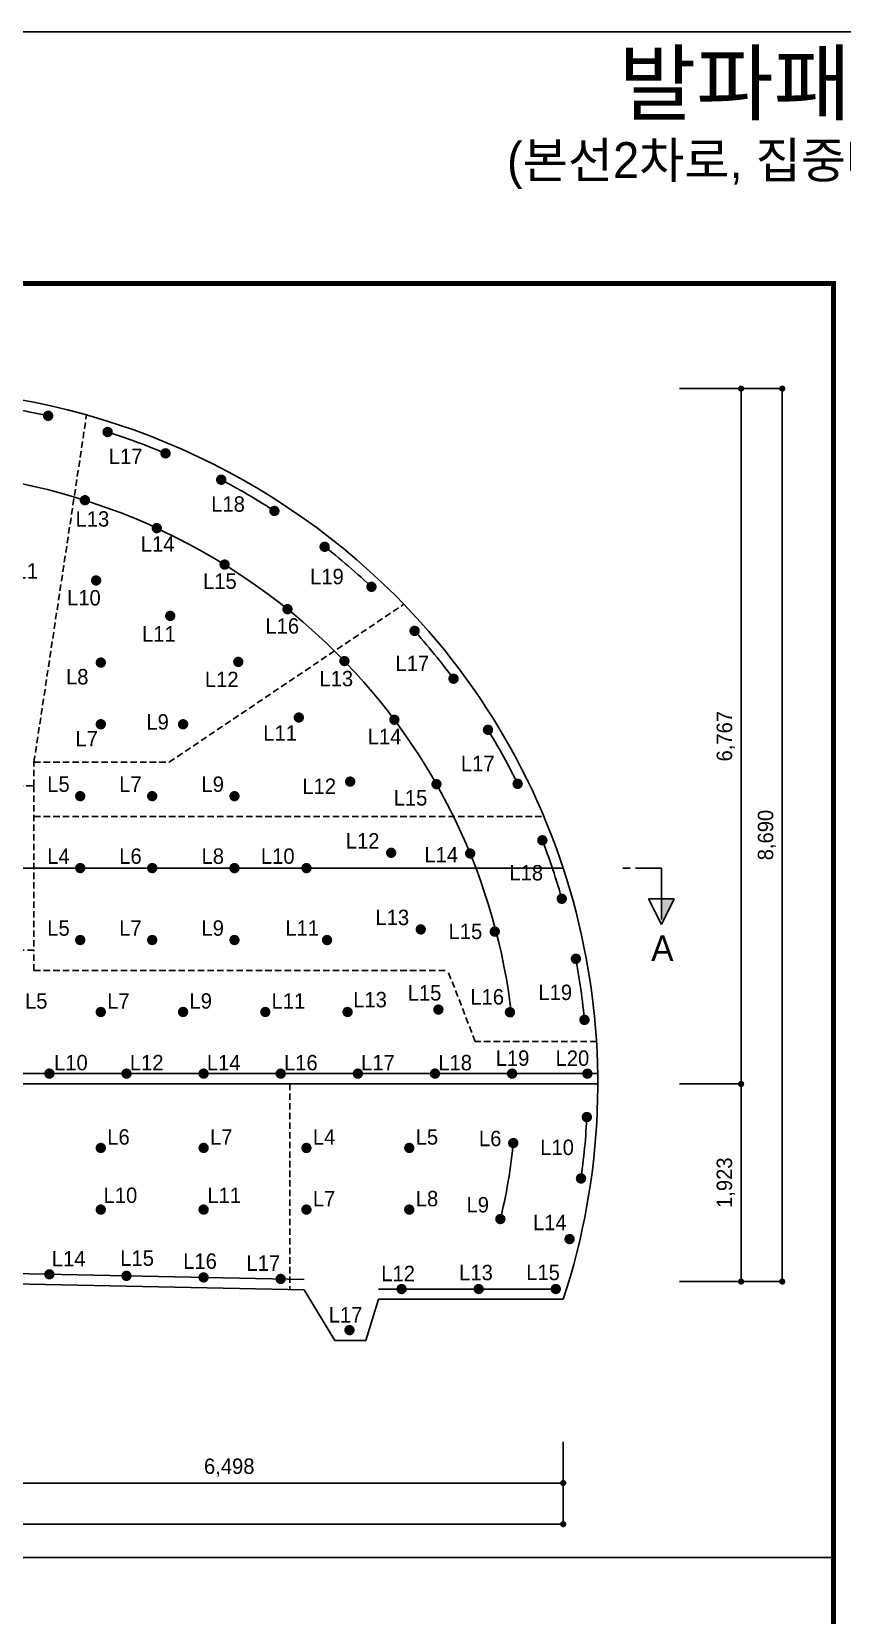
# Model space of a CAD drawing. Extents: x -689 to 317106, y 182884 to 219577.
# Drawn here: x 204034 to 211917, y 195623 to 211034 of the extents above; entities that cross this region are included whole.
import ezdxf
from ezdxf.enums import TextEntityAlignment as Align

# ---------------------------------------------------------------- set-up
doc = ezdxf.new("R2010")
doc.units = 0
doc.header["$LTSCALE"] = 500
doc.header["$MEASUREMENT"] = 0
doc.linetypes.add('HIDDEN', pattern=[0.375, 0.25, -0.125])
doc.layers.get('DEFPOINTS').update_dxf_attribs({"color": 55})
doc.layers.add('0-251', color=7, linetype='Continuous', true_color=0x6e6e6e)
for name, color, linetype in [('A-DIM01', 1, 'Continuous'), ('A-TEXT02', 6, 'Continuous'), ('A-TEXT03', 7, 'Continuous'), ('CS-EXCV', 3, 'CFZ008'), ('CUT-BOD-LIN', 6, 'HIDDEN'), ('CZ-TEX0', 7, 'Continuous'), ('CZ-TEX1', 7, 'Continuous'), ('CZ-TEX2', 7, 'Continuous'), ('CZ-TEX3', 7, 'Continuous'), ('TU-HOLE-LIN1', 1, 'Continuous'), ('발파공(바닥)', 5, 'Continuous'), ('발파공(외곽)', 6, 'Continuous'), ('발파공(전열)', 2, 'Continuous'), ('발파공(확대)', 7, 'Continuous')]:
    doc.layers.add(name, color=color, linetype=linetype)
doc.styles.add('STYLE1', font='')
doc.styles.add('TB_BTXT', font='')
doc.styles.add('TB_TEXT', font='')
doc.styles.add('돋움체', font='')
doc.styles.get('STYLE1').set_extended_font_data('Dotum')
doc.styles.get('TB_BTXT').set_extended_font_data('Dotum')
doc.styles.get('TB_TEXT').set_extended_font_data('Dotum')
doc.styles.get('돋움체').set_extended_font_data('Dotum')
doc.linetypes.add('CFZ008', pattern='A,0.9,-0.2,[106,KHCLINE.shx,S=0.00606,R=180,X=0,Y=0],0.9', length=2)
doc.linetypes.add('E-DIGLN01', pattern='A,0.9,-0.2,[19,kscals.shx,S=0.1,R=180,X=0,Y=0],0.9', length=2)
doc.dimstyles.new('D_50', dxfattribs={"dimscale": 50, "dimtxt": 3, "dimasz": 1.2, "dimexe": 0, "dimexo": 0, "dimgap": 1.2, "dimtad": 1, "dimdec": 0, "dimrnd": 0.0005, "dimdsep": 46, "dimlunit": 6, "dimtxsty": '돋움체', "dimblk": 'DOT', "dimcen": 0.09, "dimclrd": 1, "dimclre": 1, "dimclrt": 1, "dimaunit": 1, "dimadec": 0, "dimazin": 0, "dimtfac": 1, "dimtdec": 0, "dimtix": 1, "dimtmove": 2, "dimatfit": 0, "dimfxl": 1, "dimtvp": 2, "dimtolj": 1, "dimtzin": 0, "dimlwd": -1, "dimlwe": -1, "dimarcsym": 0})

# ---------------------------------------------------------------- blocks, each defined once
blk = doc.blocks.new('_Dot')
at = {"color": 0, "linetype": 'ByBlock', "lineweight": -2}
blk.add_line((-0.5, 0), (-1, 0), dxfattribs=at)
at = {"color": 0, "linetype": 'ByBlock', "const_width": 0.5}
blk.add_lwpolyline([(-0.25, 0, 1), (0.25, 0, 1)], format="xyb", close=True, dxfattribs=at)
blk = doc.blocks.new('*D119')
at = {"layer": 'A-DIM01', "color": 1, "ltscale": 10, "transparency": 16777216}
for p, q in [((202706, 197310), (202706, 196910)), ((209203, 197310), (209203, 196910)), ((202766, 196910), (209143, 196910))]:
    blk.add_line(p, q, dxfattribs=at)
at = {"layer": 'DEFPOINTS', "color": 0, "ltscale": 10, "transparency": 16777216}
for p in [(202706, 197310), (209203, 197310), (209203, 196910)]:
    blk.add_point(p, dxfattribs=at)
at = {"layer": 'A-DIM01', "color": 1, "ltscale": 10, "transparency": 16777216, "xscale": 60, "yscale": 60, "zscale": 60, "rotation": 180}
blk.add_blockref('_Dot', (202706, 196910), dxfattribs=at)
at = {"layer": 'A-DIM01', "color": 1, "ltscale": 10, "transparency": 16777216, "xscale": 60, "yscale": 60, "zscale": 60}
blk.add_blockref('_Dot', (209203, 196910), dxfattribs=at)
at = {"layer": 'A-DIM01', "color": 1, "ltscale": 10, "transparency": 16777216, "insert": (205955, 197060), "char_height": 150, "attachment_point": 5, "style": '돋움체'}
blk.add_mtext('\\A1;6,498', dxfattribs=at)
blk = doc.blocks.new('*D121')
at = {"layer": 'A-DIM01', "color": 1, "ltscale": 10, "transparency": 16777216}
for p, q in [((196153, 197310), (196153, 196510)), ((209203, 197310), (209203, 196510)), ((196213, 196510), (209143, 196510))]:
    blk.add_line(p, q, dxfattribs=at)
at = {"layer": 'DEFPOINTS', "color": 0, "ltscale": 10, "transparency": 16777216}
for p in [(196153, 197310), (209203, 197310), (209203, 196510)]:
    blk.add_point(p, dxfattribs=at)
at = {"layer": 'A-DIM01', "color": 1, "ltscale": 10, "transparency": 16777216, "xscale": 60, "yscale": 60, "zscale": 60, "rotation": 180}
blk.add_blockref('_Dot', (196153, 196510), dxfattribs=at)
at = {"layer": 'A-DIM01', "color": 1, "ltscale": 10, "transparency": 16777216, "xscale": 60, "yscale": 60, "zscale": 60}
blk.add_blockref('_Dot', (209203, 196510), dxfattribs=at)
at = {"layer": 'A-DIM01', "color": 1, "ltscale": 10, "transparency": 16777216, "insert": (202703, 196687), "char_height": 150, "attachment_point": 5, "style": '돋움체'}
blk.add_mtext('\\A1;13,050', dxfattribs=at)
blk = doc.blocks.new('*D556')
at = {"layer": 'A-DIM01', "color": 1, "ltscale": 10, "transparency": 16777216}
for p, q in [((210733, 207561), (211333, 207561)), ((211333, 207501), (211333, 198931)), ((210733, 198871), (211333, 198871))]:
    blk.add_line(p, q, dxfattribs=at)
at = {"layer": 'DEFPOINTS', "color": 0, "ltscale": 10, "transparency": 16777216}
for p in [(210733, 207561), (210733, 198871), (211333, 198871)]:
    blk.add_point(p, dxfattribs=at)
at = {"layer": 'A-DIM01', "color": 1, "ltscale": 10, "transparency": 16777216, "xscale": 60, "yscale": 60, "zscale": 60}
for p, rotation in [((211333, 207561), 90), ((211333, 198871), 270)]:
    blk.add_blockref('_Dot', p, dxfattribs=dict(at, rotation=rotation))
at = {"layer": 'A-DIM01', "color": 1, "ltscale": 10, "transparency": 16777216, "insert": (211184, 203216), "char_height": 150, "attachment_point": 5, "rotation": 90, "style": '돋움체'}
blk.add_mtext('\\A1;8,690', dxfattribs=at)
blk = doc.blocks.new('*D557')
at = {"layer": 'A-DIM01', "color": 1, "ltscale": 10, "transparency": 16777216}
for p, q in [((210333, 207561), (210933, 207561)), ((210933, 207501), (210933, 200854)), ((210333, 200794), (210933, 200794))]:
    blk.add_line(p, q, dxfattribs=at)
at = {"layer": 'DEFPOINTS', "color": 0, "ltscale": 10, "transparency": 16777216}
for p in [(210333, 207561), (210333, 200794), (210933, 200794)]:
    blk.add_point(p, dxfattribs=at)
at = {"layer": 'A-DIM01', "color": 1, "ltscale": 10, "transparency": 16777216, "xscale": 60, "yscale": 60, "zscale": 60}
for p, rotation in [((210933, 207561), 90), ((210933, 200794), 270)]:
    blk.add_blockref('_Dot', p, dxfattribs=dict(at, rotation=rotation))
at = {"layer": 'A-DIM01', "color": 1, "ltscale": 10, "transparency": 16777216, "insert": (210784, 204178), "char_height": 150, "attachment_point": 5, "rotation": 90, "style": '돋움체'}
blk.add_mtext('\\A1;6,767', dxfattribs=at)
blk = doc.blocks.new('*D558')
at = {"layer": 'A-DIM01', "color": 1, "ltscale": 10, "transparency": 16777216}
for p, q in [((210333, 200794), (210933, 200794)), ((210933, 200734), (210933, 198931)), ((210333, 198871), (210933, 198871))]:
    blk.add_line(p, q, dxfattribs=at)
at = {"layer": 'DEFPOINTS', "color": 0, "ltscale": 10, "transparency": 16777216}
for p in [(210333, 200794), (210333, 198871), (210933, 198871)]:
    blk.add_point(p, dxfattribs=at)
at = {"layer": 'A-DIM01', "color": 1, "ltscale": 10, "transparency": 16777216, "xscale": 60, "yscale": 60, "zscale": 60}
for p, rotation in [((210933, 200794), 90), ((210933, 198871), 270)]:
    blk.add_blockref('_Dot', p, dxfattribs=dict(at, rotation=rotation))
at = {"layer": 'A-DIM01', "color": 1, "ltscale": 10, "transparency": 16777216, "insert": (210784, 199833), "char_height": 150, "attachment_point": 5, "rotation": 90, "style": '돋움체'}
blk.add_mtext('\\A1;1,923', dxfattribs=at)
blk = doc.blocks.new('bb')
at = {"layer": '발파공(바닥)', "const_width": 50}
blk.add_lwpolyline([(-14, 21, -1), (14, -21, -1)], format="xyb", close=True, dxfattribs=at)
blk = doc.blocks.new('sb')
at = {"layer": '발파공(확대)', "color": 0, "const_width": 50, "flags": 128}
blk.add_lwpolyline([(14, 21, 1), (-14, -21, 1)], format="xyb", close=True, dxfattribs=at)
blk = doc.blocks.new('cb')
at = {"layer": '발파공(외곽)', "lineweight": 0, "const_width": 50}
blk.add_lwpolyline([(-17, 19, 1), (17, -19, 1)], format="xyb", close=True, dxfattribs=at)
blk = doc.blocks.new('jb')
at = {"layer": '발파공(전열)', "const_width": 50, "flags": 128}
blk.add_lwpolyline([(14, 21, 1), (-14, -21, 1)], format="xyb", close=True, dxfattribs=at)
blk = doc.blocks.new('A$C0F813D77')
at = {"layer": 'A-DIM01'}
for p, q in [((6, 9.98), (6, 4.98)), ((11, 7.48), (6, 9.98)), ((0, 7.48), (10, 7.48)), ((0, 7.48), (0, 2.48)), ((11, 7.48), (6, 4.98)), ((0, 1.43), (0, 0))]:
    blk.add_line(p, q, dxfattribs=at)
blk.add_solid([(6, 7.48), (6, 9.98), (11, 7.48)], dxfattribs=at)
blk = doc.blocks.new('CXBLKA1')
at = {"layer": 'CZ-TEX0', "color": 7, "style": 'TB_BTXT'}
blk.add_attdef('UD_TITLE', text='', height=10, dxfattribs=at).set_placement((423, 553), align=Align.MIDDLE_CENTER)
at = {"layer": 'CZ-TEX1', "color": 7, "style": 'TB_BTXT'}
blk.add_attdef('PI_CNAME', text='', height=5, dxfattribs=at).set_placement((40, 552), align=Align.BOTTOM_LEFT)
blk.add_attdef('UD_SUBTITLE', text='', height=7, dxfattribs=at).set_placement((423, 538), align=Align.MIDDLE_CENTER)
at = {"layer": 'CZ-TEX2', "color": 7}
for tag, height, style, p in [('UD_CDNAME', 4, 'TB_BTXT', (42, 544)), ('DA_STDNAME', 3, 'TB_TEXT', (783.49, 13.5))]:
    blk.add_attdef(tag, text='', height=height, dxfattribs=dict(at, style=style)).set_placement(p, align=Align.BOTTOM_LEFT)
at = {"layer": 'CZ-TEX2', "color": 7, "style": 'TB_TEXT'}
for tag, height, p in [('DC_RNUM4', 3, (320, 52)), ('DC_RDATE4', 3.5, (353, 52.5)), ('DC_RAPP4', 3.5, (501.56, 52.5)), ('DC_RCHK4', 3.5, (542.36, 52.5)), ('DC_RDGN4', 3.5, (582.36, 52.5)), ('FI_NAME', 4.5, (780, 51)), ('PI_TITLE', 4.5, (243, 50)), ('UD_CDIST', 4.5, (676, 50)), ('DC_RNUM3', 3, (320, 45)), ('DC_RDATE3', 3.5, (353, 45.4)), ('DC_RAPP3', 3.5, (501.56, 45.4)), ('DC_RCHK3', 3.5, (542.36, 45.4)), ('DC_RDGN3', 3.5, (582.36, 45.4)), ('DI_TITLE', 4.5, (780, 44)), ('PI_CDNAME', 4.5, (243, 38)), ('DC_RDATE2', 3.5, (353, 38.5)), ('DC_RAPP2', 3.5, (501.56, 38.5)), ('DC_RCHK2', 3.5, (542.36, 38.5)), ('DC_RDGN2', 3.5, (582.36, 38.5)), ('DA_HSCALE', 4.5, (658.5, 38)), ('DA_VSCALE', 4.5, (693, 38)), ('DC_RNUM2', 3, (320, 38)), ('DI_SUBTITLE', 3.5, (780, 37)), ('DC_RNUM1', 3, (320, 31)), ('DC_RDATE1', 3.5, (353, 31.5)), ('DC_RAPP1', 3.5, (501.56, 31.5)), ('DC_RCHK1', 3.5, (542.36, 31.5)), ('DC_RDGN1', 3.5, (582.36, 31.5)), ('PA_CCLASS', 4.5, (204, 26.5)), ('PI_STAGE', 4.5, (283, 26.5)), ('DI_DRWNO', 4.5, (676, 26.5)), ('DA_PAGENO', 4.5, (780, 26.5))]:
    blk.add_attdef(tag, text='', height=height, dxfattribs=at).set_placement(p, align=Align.MIDDLE_CENTER)
for tag, p in [('DC_RDES4', (377, 52.5)), ('DC_RDES3', (377, 45.4)), ('DC_RDES2', (377, 38.5)), ('DC_RDES1', (377.03, 31.5))]:
    blk.add_attdef(tag, text='', height=3.5, dxfattribs=at).set_placement(p, align=Align.MIDDLE_LEFT)
at = {"layer": 'CZ-TEX3', "color": 7, "style": 'TB_TEXT', "flags": 1}
for tag, p in [('PI_ID', (24, 16)), ('PI_CCODE', (31, 16)), ('PA_DSDATE', (47, 16)), ('PA_DEDATE', (64, 16)), ('PA_CSDATE', (81, 16)), ('PA_CEDATE', (98, 16)), ('PA_CFDATE', (114, 16)), ('EI_ENAME', (132, 16)), ('EI_DEPT', (146, 16)), ('EI_PERSON', (158, 16)), ('EI_EMAIL', (174, 16)), ('CI_CATEG', (189, 16)), ('CI_ROLE', (204, 16)), ('CI_ONAME', (216, 16)), ('CI_ADDR', (232, 16)), ('CI_TEL', (246, 16)), ('CI_FAX', (257, 16)), ('CI_HPADDR', (270, 16)), ('CI_CODE', (287, 16)), ('CI_DEPT', (300, 16)), ('CI_PERSON', (312, 16)), ('CI_EMAIL', (329, 16)), ('CI_PROLE', (342, 16)), ('DI_MANCODE', (357, 16)), ('DI_CATEG', (377, 16)), ('DI_LDATE', (392, 16)), ('DI_PCLASS', (407, 16)), ('DI_MMCLASS', (424, 16)), ('DI_MSCLASS', (443, 16)), ('DI_ECLASS', (462, 16)), ('DI_FNAME', (478, 16)), ('DC_ONAME', (493, 16)), ('DC_NNAME', (510, 16)), ('FI_CODE', (529, 16)), ('FI_CLASS', (545, 16)), ('FI_ICODE1', (563, 16)), ('FI_ICODE2', (581, 16)), ('------------', (597, 16))]:
    blk.add_attdef(tag, p, '', height=2, dxfattribs=at)

msp = doc.modelspace()

# ---------------------------------------------------------------- linework, layer by layer
at = {"layer": '0-251', "const_width": 50}
msp.add_lwpolyline([(211830.64711, 186134.30698), (193580.64711, 186134.30698), (193580.64711, 208584.30698), (211830.64711, 208584.30698), (211830.64711, 186134.30698)], dxfattribs=at)
at = {"layer": 'CS-EXCV', "linetype": 'E-DIGLN01'}
for p, q in [((198328.64711, 198958.76592), (206682.64711, 198791.68592)), ((206682.64711, 198791.68592), (206982.64711, 198298.18592)), ((207282.64711, 198298.18592), (207407.64711, 198698.18592)), ((207407.64711, 198698.18592), (209203.48791, 198698.18592)), ((206982.64711, 198298.18592), (207282.64711, 198298.18592))]:
    msp.add_line(p, q, dxfattribs=at)
at = {"layer": 'CS-EXCV', "linetype": 'E-DIGLN01', "flags": 128}
msp.add_lwpolyline([(209203.48791, 198698.18592, 0.282856712), (207570.54176, 205546.12058, 0.4142135624), (197840.75245, 205546.12058, 0.2755407586), (196153.25985, 198872.26592)], format="xyb", dxfattribs=at)
msp.add_lwpolyline([(195872.51002, 200794.36301), (209538.78419, 200794.36301)], dxfattribs=at)
at = {"layer": 'CUT-BOD-LIN', "ltscale": 0.5}
for p, q in [((204055.64711, 203925.28926), (204567.36488, 207304.54888)), ((205371.28443, 203925.28926), (207652.86259, 205462.34823)), ((204055.64711, 203925.28926), (205371.28443, 203925.28926)), ((204055.64711, 203694.36301), (204055.64711, 203925.28926)), ((201355.64711, 203694.36301), (204055.64711, 203694.36301)), ((204055.64711, 203694.36301), (204055.64711, 202094.36301)), ((204055.64711, 203397.77236), (208991.44525, 203397.77236)), ((204055.64711, 202094.36301), (201355.64711, 202094.36301)), ((204055.64711, 201898.31706), (204055.64711, 202094.36301)), ((204055.64711, 201898.31706), (208080.39807, 201898.31706)), ((208347.26149, 201206.11793), (208080.39807, 201898.31706)), ((209526.15759, 201206.11793), (208347.26149, 201206.11793)), ((206543.5276, 200794.36301), (206543.5276, 198794.46831))]:
    msp.add_line(p, q, dxfattribs=at)
at = {"layer": 'DEFPOINTS'}
for p, q in [((193580.64711, 208584.30698), (211830.64711, 208584.30698)), ((196209.06268, 202894.36301), (209202.23154, 202894.36301)), ((209538.0401, 200894.36301), (202705.64711, 200894.36301)), ((202705.64711, 198971.22592), (206682.64711, 198891.68592)), ((207407.64711, 198798.18592), (209130.65214, 198798.18592))]:
    msp.add_line(p, q, dxfattribs=at)
for points in [[(193580.64711, 211034.30698), (231630.64711, 211034.30698), (231630.64711, 186134.30698), (193580.64711, 186134.30698)], [(193580.64711, 208584.30698), (211830.64711, 208584.30698), (211830.64711, 196184.30698), (193580.64711, 196184.30698)], [(193580.64711, 196184.30698), (211830.64711, 196184.30698), (211830.64711, 186134.30698), (193580.64711, 186134.30698)]]:
    msp.add_lwpolyline(points, close=True, dxfattribs=at)
for points in [[(202705.64711, 206761.22592, -0.1989123674), (207004.85634, 204980.43515, -0.1705344958), (208703.16023, 201442.83707, -0.1705344958)], [(208719.18983, 200243.74911, -0.0383919557), (208585.93131, 199454.85316, -0.0361617696)]]:
    msp.add_lwpolyline(points, format="xyb", dxfattribs=at)
at = {"layer": 'TU-HOLE-LIN1'}
for points in [[(203578.22019, 207404.84223, -0.0239721431), (204217.82085, 207290.4415)], [(204748.40602, 207146.17264, -0.0239721431), (205357.87241, 206920.94554)], [(205854.76752, 206685.51111, -0.0239721431), (206415.05737, 206356.49468)], [(206862.73735, 206037.25063, -0.0239721431), (207356.34487, 205614.72472)], [(207740.66265, 205221.49667, -0.0245517603), (208150.94666, 204717.68346)], [(208458.13525, 204261.65585, -0.0245517603), (208770.87071, 203692.13216)], [(208990.81458, 203188.19694, -0.0245517603), (209195.75362, 202571.62521)], [(209321.24553, 202036.2956, -0.0245517603), (209411.67259, 201392.87998)], [(209433.79675, 200496.55973, -0.0247089817), (209372.35055, 199849.52725)], [(209270.68501, 199308.95658, -0.0018996995), (209259.21277, 199260.29059)]]:
    msp.add_lwpolyline(points, format="xyb", dxfattribs=at)

# ---------------------------------------------------------------- block references
ref = msp.add_blockref('CXBLKA1', (190955.64711, 182884.30698), dxfattribs=dict(xscale=50, yscale=50, zscale=50))
ref.add_attrib('UD_TITLE', '발파패턴도(5)', dxfattribs={"layer": 'CZ-TEX0', "height": 600, "style": 'TB_BTXT'}).set_placement((212105.64711, 210534.30698), align=Align.MIDDLE_CENTER)
ref.add_attrib('UD_SUBTITLE', '(본선2차로, 집중배연, 산악구간, B)', dxfattribs={"layer": 'CZ-TEX1', "height": 350, "style": 'TB_BTXT'}).set_placement((212105.64711, 209784.30698), align=Align.MIDDLE_CENTER)
at = {"layer": 'A-TEXT02', "color": 0, "xscale": 50, "yscale": 50, "zscale": 50, "rotation": 270}
msp.add_blockref('A$C0F813D77', (209783.11688, 202894.36301), dxfattribs=at)
at = {"layer": '발파공(바닥)', "xscale": -1}
for p in [(204205.64711, 200894.36301), (204955.64711, 200894.36301), (205705.64711, 200894.36301), (206455.64711, 200894.36301), (207205.64711, 200894.36301), (207955.64711, 200894.36301), (208705.64711, 200894.36301), (209438.03287, 200894.09761)]:
    msp.add_blockref('bb', p, dxfattribs=at)
at = {"layer": '발파공(바닥)', "rotation": 358.8542371618238}
for p in [(204205.3472, 198941.23192), (204955.19724, 198926.23492), (205705.04729, 198911.23792), (206454.89733, 198896.24092)]:
    msp.add_blockref('bb', p, dxfattribs=at)
at = {"layer": '발파공(바닥)'}
for p in [(207630.65214, 198798.18592), (208380.65214, 198798.18592), (209130.65214, 198798.18592), (207124.00622, 198398.18592)]:
    msp.add_blockref('bb', p, dxfattribs=at)
at = {"layer": '발파공(외곽)', "xscale": -1}
for p, rotation in [((204193.44035, 207295.97242), 167.3239425855996), ((204772.23039, 207138.5964), 162.2535196198394), ((205334.84661, 206930.6827), 157.1830966540793), ((205876.88577, 206673.85851), 152.1126736883191), ((206394.10569, 206370.13384), 147.0422507225589), ((206882.45841, 206021.88575), 141.9718277567988), ((207338.12191, 205631.83974), 136.9014047910387), ((207757.34631, 205202.87798), 131.7543892409937), ((208136.0925, 204737.79202), 126.5614182881456), ((208471.18902, 204240.33453), 121.3684473352974), ((208759.88505, 203714.58912), 116.1754763824493), ((208999.81071, 203164.87164), 110.9825054296013), ((209188.99644, 202595.6947), 105.7895344767532), ((209325.88923, 202011.73067), 100.5965635239049), ((209409.36532, 201417.77329), 95.40359257105685), ((209432.61784, 200471.58754), 94.88932869610653), ((209375.89334, 199874.27495), 94.88932869610653), ((209264.99511, 199284.61269), 94.88932869610653)]:
    msp.add_blockref('cb', p, dxfattribs=dict(at, rotation=rotation))
at = {"layer": '발파공(전열)', "xscale": -1}
for p, rotation in [((204551.06834, 206474.39608), 162.3306601008143), ((205249.85277, 206203.31045), 155.26292414114), ((205909.9723, 205848.30441), 148.1951881814656), ((206521.39494, 205414.77305), 141.1274522217914), ((207074.81295, 204909.2894), 134.0343031881235), ((207560.62693, 204338.55931), 126.7755473376477), ((207970.43536, 203711.02039), 119.5167914871718), ((208297.66954, 203036.73125), 112.258035636696), ((208537.08434, 202276.49987), 104.9992797862201), ((208684.84226, 201491.71035), 97.74052393574433), ((208717.00842, 200218.84446), 94.75079593220146), ((208591.57474, 199479.20786), 94.75079593220146)]:
    msp.add_blockref('jb', p, dxfattribs=dict(at, rotation=rotation))
at = {"layer": '발파공(확대)', "xscale": -1}
for p, rotation in [((204659.89903, 205693.7402), 158.7004537126049), ((205380.94475, 205348.90013), 150.1806351976468), ((204705.64711, 204894.36301), 82.33134327184443), ((206042.94492, 204901.04148), 141.6608166826888), ((206631.22606, 204359.98876), 133.0840172686555), ((204705.64711, 204294.36301), 82.33134327184443), ((205505.64711, 204294.36301), 82.33134327184443), ((207130.86044, 203736.1989), 124.3030548911696), ((204505.64711, 203594.36301), 82.33134327184443), ((205205.64711, 203594.36301), 82.33134327184443), ((206005.64711, 203594.36301), 82.33134327184443), ((207529.41251, 203043.44746), 115.5220925136839), ((204505.64711, 202894.36301), 82.33134327184443), ((205205.64711, 202894.36301), 82.33134327184443), ((206005.64711, 202894.36301), 82.33134327184443), ((206705.64711, 202894.36301), 82.33134327184443), ((207817.53953, 202297.9737), 106.7411301361981), ((204705.64711, 201494.36301), 82.33134327184443), ((205505.64711, 201494.36301), 82.33134327184443), ((206305.64711, 201494.36301), 82.33134327184443), ((207105.64711, 201494.36301), 82.33134327184443), ((207988.48732, 201517.25277), 97.96016775871232), ((204705.64711, 200171.22592), 82.33134327184443), ((205705.64711, 200171.22592), 82.33134327184443), ((206705.64711, 200171.22592), 82.33134327184443), ((207705.64711, 200171.22592), 82.33134327184443), ((204705.64711, 199571.22592), 82.33134327184443), ((205705.64711, 199571.22592), 82.33134327184443), ((206705.64711, 199571.22592), 82.33134327184443), ((207705.64711, 199571.22592), 82.33134327184443)]:
    msp.add_blockref('sb', p, dxfattribs=dict(at, rotation=rotation))
at = {"layer": '발파공(확대)', "rotation": 97.66865672815555}
for p in [(204505.64711, 202194.36301), (205205.64711, 202194.36301), (206005.64711, 202194.36301), (206905.64711, 202194.36301)]:
    msp.add_blockref('sb', p, dxfattribs=at)

# ---------------------------------------------------------------- texts
at = {"layer": 'A-TEXT03', "style": '돋움체'}
msp.add_text('A', height=250, dxfattribs=at).set_placement((210167.20207, 202114.36301), align=Align.MIDDLE)
at = {"layer": 'CZ-TEX2', "style": 'STYLE1'}
for s, p in [('L17', (204783.66602, 206825.69468, 0)), ('L13', (204460.21155, 206217.43625, 0)), ('L18', (205779.45081, 206362.37235, 0)), ('L14', (205094.83494, 205973.32765, 0)), ('L11', (203767.61077, 205711.00494, 0)), ('L15', (205700.06663, 205611.75427, 0)), ('L19', (206741.22134, 205657.08356, 0)), ('L10', (204377.85239, 205450.22463, 0)), ('L16', (206306.52409, 205176.08244, 0)), ('L11', (205106.5611, 205099.16863, 0)), ('L8', (204367.3589, 204681.87614, 0)), ('L17', (207571.75037, 204812.71921, 0)), ('L12', (205718.25365, 204655.38073, 0)), ('L13', (206832.42959, 204663.72458, 0)), ('L9', (205148.93203, 204242.61449, 0)), ('L7', (204459.41686, 204078.71087, 0)), ('L11', (206285.60703, 204133.28501, 0)), ('L14', (207301.50428, 204100.13235, 0)), ('L17', (208208.19498, 203837.42169, 0)), ('L5', (204184.90766, 203635.9981, 0)), ('L7', (204884.90766, 203635.9981, 0)), ('L9', (205684.90766, 203635.9981, 0)), ('L12', (206665.72876, 203616.10731, 0)), ('L15', (207553.85182, 203503.38846, 0)), ('L12', (207088.02089, 203085.08255, 0)), ('L4', (204184.70386, 202935.9981, 0)), ('L6', (204885.11147, 202935.9981, 0)), ('L8', (205685.72288, 202935.9981, 0)), ('L10', (206262.82886, 202935.9981, 0)), ('L14', (207852.62448, 202949.56745, 0)), ('L18', (208679.30103, 202774.19586, 0)), ('L5', (204184.90766, 202235.9981, 0)), ('L7', (204884.90766, 202235.9981, 0)), ('L9', (205684.90766, 202235.9981, 0)), ('L11', (206500.43732, 202235.9981, 0)), ('L13', (207376.96313, 202339.60879, 0)), ('L15', (208088.16004, 202204.23387, 0)), ('L15', (207690.62047, 201605.35241, 0)), ('L19', (208961.68248, 201610.35901, 0)), ('L5', (203968.30188, 201526.50702, 0)), ('L7', (204768.30188, 201526.50702, 0)), ('L9', (205568.30188, 201526.50702, 0)), ('L11', (206366.48225, 201526.50702, 0)), ('L13', (207160.19667, 201539.70107, 0)), ('L16', (208299.76555, 201566.51586, 0)), ('L19', (208546.31558, 200970.08089, 0)), ('L20', (209128.69273, 200970.08089, 0)), ('L10', (204251.10435, 200926.50702, 0)), ('L12', (204988.19445, 200926.50702, 0)), ('L14', (205736.97163, 200926.50702, 0)), ('L16', (206487.37923, 200926.50702, 0)), ('L17', (207237.17543, 200926.50702, 0)), ('L18', (207987.99065, 200926.50702, 0)), ('L6', (204768.50568, 200203.36994, 0)), ('L7', (205768.30188, 200203.36994, 0)), ('L4', (206768.09807, 200203.36994, 0)), ('L5', (207768.30188, 200203.36994, 0)), ('L6', (208383.43262, 200188.35068, 0)), ('L10', (208979.24294, 200102.10395, 0)), ('L10', (204732.81333, 199635.818, 0)), ('L11', (205742.38254, 199635.818, 0)), ('L7', (206768.30188, 199603.36994, 0)), ('L8', (207769.11709, 199603.36994, 0)), ('L9', (208262.6562, 199543.40647, 0)), ('L14', (208909.18197, 199370.95687, 0)), ('L14', (204229.33606, 199018.09659, 0)), ('L15', (204895.03558, 199023.54301, 0)), ('L16', (205507.01669, 198994.49743, 0)), ('L17', (206122.05456, 198975.19178, 0)), ('L12', (207433.59467, 198874.51882, 0)), ('L13', (208190.76883, 198883.66445, 0)), ('L15', (208842.94982, 198884.43182, 0)), ('L17', (206922.27192, 198472.34501, 0))]:
    msp.add_text(s, height=150, dxfattribs=at).set_placement(p)

# ---------------------------------------------------------------- dimensions: what is measured, and where the dimension line sits
at = {"layer": 'A-DIM01', "ltscale": 10}
for base, p1, p2, angle, picture, middle in [((210933.34206, 200794.36301), (210333.34206, 207561.22592), (210333.34206, 200794.36301), 90, '*D557', (210783.78982, 204177.79446)), ((211333.34206, 198871.22592), (210733.34206, 207561.22592), (210733.34206, 198871.22592), 90, '*D556', (211183.78982, 203216.22592)), ((210933.34206, 198871.22592), (210333.34206, 200794.36301), (210333.34206, 198871.22592), 90, '*D558', (210783.78982, 199832.79446)), ((209203.48791, 196910.36301), (202705.64711, 197310.36301), (209203.48791, 197310.36301), 180, '*D119', (205954.56751, 197059.91525))]:
    dim = msp.add_linear_dim(base=base, p1=p1, p2=p2, angle=angle, dimstyle='D_50', dxfattribs=at)
    dim.commit()
    dim.dimension.update_dxf_attribs({"geometry": picture, "text_midpoint": middle})
dim = msp.add_linear_dim(base=(209203.48791, 196510.36301), p1=(196153.25985, 197310.36301), p2=(209203.48791, 197310.36301), angle=180, dimstyle='D_50', dxfattribs=at)
dim.commit()
dim.dimension.update_dxf_attribs({"geometry": '*D121', "text_midpoint": (202703.0712, 196686.96977), "dimtype": 128})

doc.saveas('drawing.dxf')
